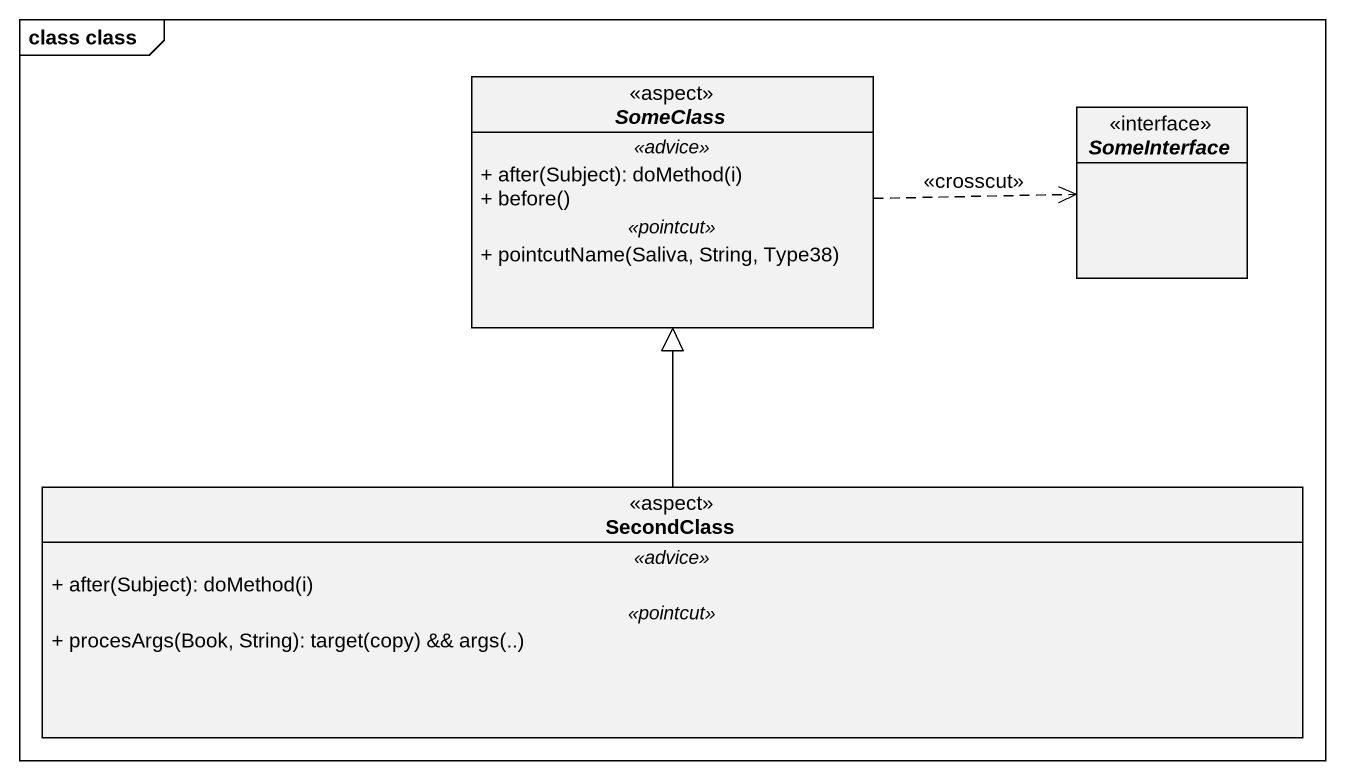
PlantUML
@startuml
mainframe class class
hide circle
hide empty members
skinparam classAttributeIconSize 0
abstract class SomeClass <<aspect>> {
  .. <<advice>> ..
  + after(Subject): doMethod(i)
  + before()
  .. <<pointcut>> ..
  + pointcutName(Saliva, String, Type38)
}
interface SomeInterface
class SecondClass <<aspect>> {
  .. <<advice>> ..
  + after(Subject): doMethod(i)
  .. <<pointcut>> ..
  + procesArgs(Book, String): target(copy) && args(..)
}
SomeClass .right.> SomeInterface : <<crosscut>>
SecondClass -up-|> SomeClass
@enduml
